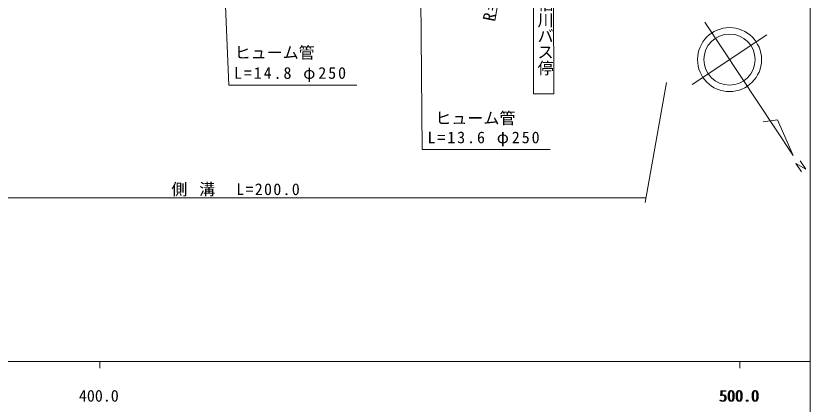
# Model space of a CAD drawing. Units: millimetres, scale not verified. Extents: x 40000 to 680000, y 20000 to 380000.
# Drawn here: x 454872 to 579000, y 198357 to 259061 of the extents above; entities that cross this region are included whole.
import ezdxf
from ezdxf.enums import TextEntityAlignment as Align

# ---------------------------------------------------------------- set-up
doc = ezdxf.new("R2010")
doc.units = ezdxf.units.MM
doc.header["$LTSCALE"] = 1000
doc.linetypes.add('CHAIN', pattern=[18.5, 12, -1.5, 3.5, -1.5])
for name, color, linetype, lineweight in [('S-BGD', 7, 'Continuous', 13), ('S-BMK', 1, 'CHAIN', 13), ('S-TTL-LINE', 2, 'Continuous', 13)]:
    doc.layers.add(name, color=color, linetype=linetype, lineweight=lineweight)
doc.layers.add('S-SUV', color=9, linetype='Continuous')
doc.styles.add('@ＭＳ ゴシック', font='')
doc.styles.add('ＭＳ ゴシック', font='')
doc.styles.get('@ＭＳ ゴシック').set_extended_font_data('@MS Gothic')
doc.styles.get('ＭＳ ゴシック').set_extended_font_data('MS Gothic')

msp = doc.modelspace()

# ---------------------------------------------------------------- linework, layer by layer
at = {"layer": 'S-BGD'}
for p, q in [((486370, 292425), (488129, 248221)), ((517939, 287696), (518373, 238145)), ((535788, 246850), (535742, 265749)), ((538907, 265757), (538953, 246858)), ((576373, 237239), (562528, 258055)), ((560576, 248350), (572233, 256103)), ((556535, 248655), (553220, 229868)), ((488129, 248221), (508150, 248221)), ((538953, 246858), (535788, 246850)), ((573883, 242789), (571664, 242514)), ((576373, 237239), (573883, 242789)), ((518373, 238145), (538393, 238145)), ((578312, 235112), (576788, 235957)), ((576788, 235957), (577653, 234672)), ((577457, 236397), (578312, 235112)), ((405615, 230597), (553349, 230597))]:
    msp.add_line(p, q, dxfattribs=at)
for radius in [5000, 4000]:
    msp.add_circle((566405, 252227), radius, dxfattribs=at)
at = {"layer": 'S-BMK', "linetype": 'Continuous'}
msp.add_line((535438, 288320), (529704, 258341), dxfattribs=at)
at = {"layer": 'S-TTL-LINE'}
for p, q in [((579000, 20000), (579000, 370000)), ((40000, 205000), (579000, 205000)), ((468000, 205000), (468000, 204000)), ((568000, 205000), (568000, 204000))]:
    msp.add_line(p, q, dxfattribs=at)

# ---------------------------------------------------------------- texts
at = {"layer": 'S-BGD', "style": '@ＭＳ ゴシック'}
msp.add_text('上柏川バス停', height=1833, rotation=270, dxfattribs=at).set_placement((536161, 264679), align=Align.BOTTOM_LEFT)
at = {"layer": 'S-BGD', "style": 'ＭＳ ゴシック'}
for p in [(489067, 251856), (520441, 241605)]:
    msp.add_text('ヒューム管', height=1833, dxfattribs=at).set_placement(p, align=Align.BOTTOM_LEFT)
at = {"layer": 'S-BGD', "char_height": 1833, "attachment_point": 7, "style": 'ＭＳ ゴシック'}
for s, insert in [('\\T1.24;L=14.8\\~φ250', (488962, 248721)), ('\\T1.24;L=13.6\\~φ250', (519206, 238645)), ('\\T1.16;側\\~溝\u3000L=200.0', (479168, 230838))]:
    msp.add_mtext(s, dxfattribs=dict(at, insert=insert))
at = {"layer": 'S-BMK', "insert": (529633, 258110), "char_height": 1833, "attachment_point": 7, "rotation": 78.8, "style": 'ＭＳ ゴシック'}
msp.add_mtext('\\T1.32;R=500', dxfattribs=at)
at = {"layer": 'S-SUV', "style": 'ＭＳ ゴシック'}
for s, p in [('400.0', (464719, 198195)), ('500.0', (564719, 198195)), ('500.0', (564875, 198195))]:
    msp.add_text(s, height=1833, dxfattribs=at).set_placement(p, align=Align.BOTTOM_LEFT)

doc.saveas('drawing.dxf')
